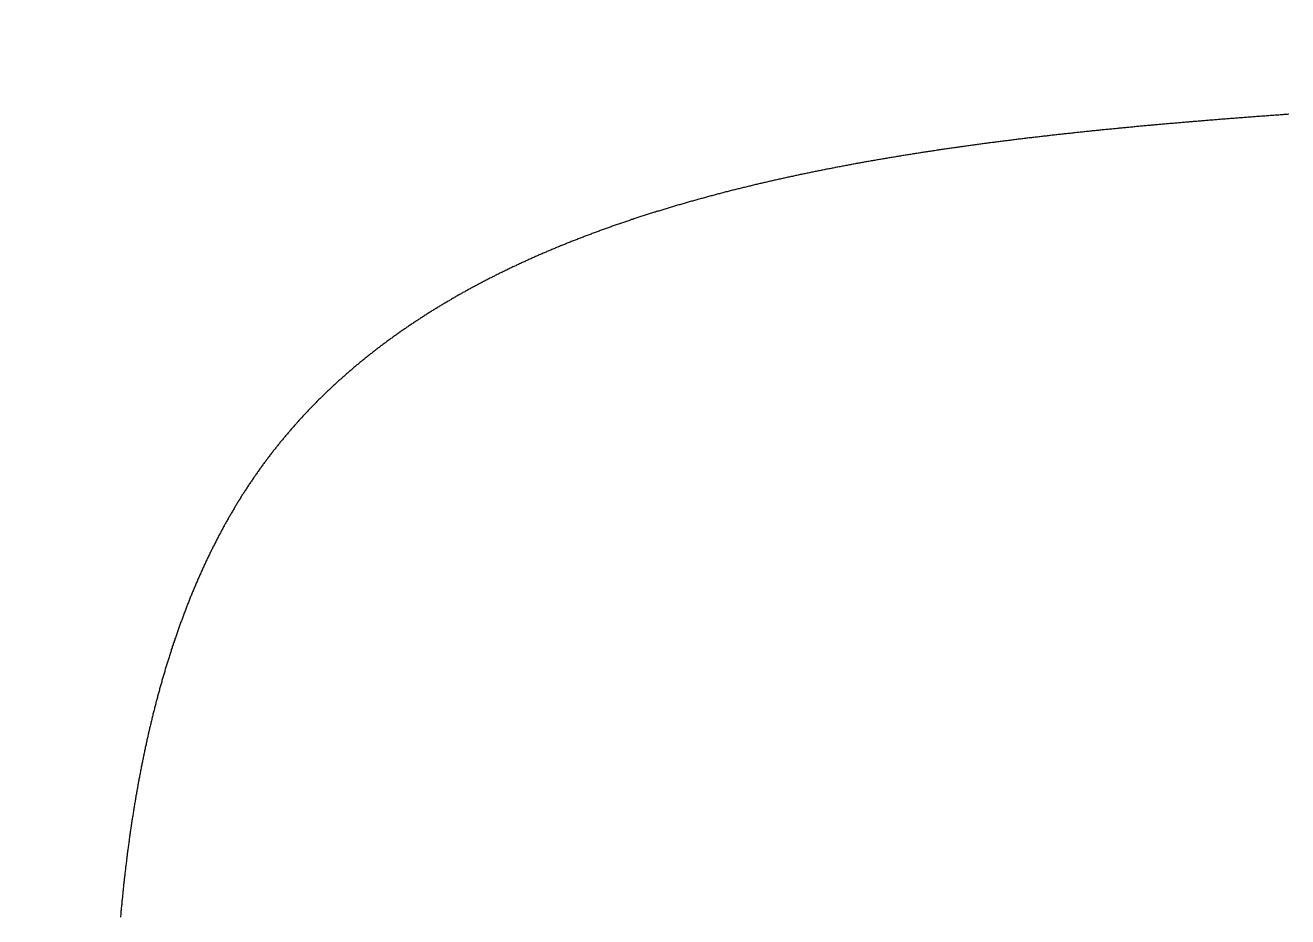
# Model space of a CAD drawing. Header units: millimetres. Extents: x 88 to 97873, y 32 to 55088.
# Drawn here: x 48494.076 to 48496.486, y 5022.508 to 5024.21 of the extents above; entities that cross this region are included whole.
import ezdxf

# ---------------------------------------------------------------- set-up
doc = ezdxf.new("R2010")
doc.units = ezdxf.units.MM
doc.header["$LTSCALE"] = 0.3

msp = doc.modelspace()

# ---------------------------------------------------------------- linework, layer by layer
msp.add_lwpolyline([(48496.4884, 5024.0399), (48496.486, 5024.0398), (48496.4837, 5024.0396), (48496.4813, 5024.0394), (48496.4789, 5024.0393), (48496.4765, 5024.0391), (48496.4742, 5024.0389), (48496.4718, 5024.0388), (48496.4694, 5024.0386), (48496.467, 5024.0384), (48496.4647, 5024.0382), (48496.4623, 5024.0381), (48496.4599, 5024.0379), (48496.4575, 5024.0377), (48496.4552, 5024.0376), (48496.4528, 5024.0374), (48496.4504, 5024.0372), (48496.448, 5024.037), (48496.4457, 5024.0369), (48496.4433, 5024.0367), (48496.4409, 5024.0365), (48496.4385, 5024.0363), (48496.4362, 5024.0362), (48496.4338, 5024.036), (48496.4314, 5024.0358), (48496.429, 5024.0356), (48496.4267, 5024.0355), (48496.4243, 5024.0353), (48496.4219, 5024.0351), (48496.4196, 5024.0349), (48496.4172, 5024.0347), (48496.4148, 5024.0346), (48496.4124, 5024.0344), (48496.4101, 5024.0342), (48496.4077, 5024.034), (48496.4053, 5024.0338), (48496.4029, 5024.0337), (48496.4006, 5024.0335), (48496.3982, 5024.0333), (48496.3958, 5024.0331), (48496.3935, 5024.0329), (48496.3911, 5024.0328), (48496.3887, 5024.0326), (48496.3863, 5024.0324), (48496.384, 5024.0322), (48496.3816, 5024.032), (48496.3792, 5024.0318), (48496.3769, 5024.0317), (48496.3745, 5024.0315), (48496.3721, 5024.0313), (48496.3698, 5024.0311), (48496.3674, 5024.0309), (48496.365, 5024.0307), (48496.3626, 5024.0305), (48496.3603, 5024.0304), (48496.3579, 5024.0302), (48496.3555, 5024.03), (48496.3532, 5024.0298), (48496.3508, 5024.0296), (48496.3484, 5024.0294), (48496.3461, 5024.0292), (48496.3437, 5024.029), (48496.3413, 5024.0288), (48496.339, 5024.0287), (48496.3366, 5024.0285), (48496.3342, 5024.0283), (48496.3319, 5024.0281), (48496.3295, 5024.0279), (48496.3271, 5024.0277), (48496.3248, 5024.0275), (48496.3224, 5024.0273), (48496.32, 5024.0271), (48496.3177, 5024.0269), (48496.3153, 5024.0267), (48496.3129, 5024.0265), (48496.3106, 5024.0263), (48496.3082, 5024.0261), (48496.3059, 5024.0259), (48496.3035, 5024.0257), (48496.3011, 5024.0255), (48496.2988, 5024.0253), (48496.2964, 5024.0251), (48496.294, 5024.0249), (48496.2917, 5024.0247), (48496.2893, 5024.0245), (48496.287, 5024.0243), (48496.2846, 5024.0241), (48496.2822, 5024.0239), (48496.2799, 5024.0237), (48496.2775, 5024.0235), (48496.2751, 5024.0233), (48496.2728, 5024.0231), (48496.2704, 5024.0229), (48496.2681, 5024.0227), (48496.2657, 5024.0225), (48496.2633, 5024.0223), (48496.261, 5024.0221), (48496.2586, 5024.0219), (48496.2563, 5024.0217), (48496.2539, 5024.0215), (48496.2516, 5024.0213), (48496.2492, 5024.0211), (48496.2468, 5024.0209), (48496.2445, 5024.0206), (48496.2421, 5024.0204), (48496.2398, 5024.0202), (48496.2374, 5024.02), (48496.2351, 5024.0198), (48496.2327, 5024.0196), (48496.2304, 5024.0194), (48496.228, 5024.0192), (48496.2256, 5024.019), (48496.2233, 5024.0187), (48496.2209, 5024.0185), (48496.2186, 5024.0183), (48496.2162, 5024.0181), (48496.2139, 5024.0179), (48496.2115, 5024.0177), (48496.2092, 5024.0174), (48496.2068, 5024.0172), (48496.2045, 5024.017), (48496.2021, 5024.0168), (48496.1998, 5024.0166), (48496.1974, 5024.0164), (48496.1951, 5024.0161), (48496.1927, 5024.0159), (48496.1904, 5024.0157), (48496.188, 5024.0155), (48496.1857, 5024.0152), (48496.1833, 5024.015), (48496.181, 5024.0148), (48496.1786, 5024.0146), (48496.1763, 5024.0144), (48496.1739, 5024.0141), (48496.1716, 5024.0139), (48496.1692, 5024.0137), (48496.1669, 5024.0134), (48496.1646, 5024.0132), (48496.1622, 5024.013), (48496.1599, 5024.0128), (48496.1575, 5024.0125), (48496.1552, 5024.0123), (48496.1528, 5024.0121), (48496.1505, 5024.0118), (48496.1482, 5024.0116), (48496.1458, 5024.0114), (48496.1435, 5024.0111), (48496.1411, 5024.0109), (48496.1388, 5024.0107), (48496.1365, 5024.0104), (48496.1341, 5024.0102), (48496.1318, 5024.01), (48496.1294, 5024.0097), (48496.1271, 5024.0095), (48496.1248, 5024.0093), (48496.1224, 5024.009), (48496.1201, 5024.0088), (48496.1177, 5024.0085), (48496.1154, 5024.0083), (48496.1131, 5024.0081), (48496.1107, 5024.0078), (48496.1084, 5024.0076), (48496.1061, 5024.0073), (48496.1037, 5024.0071), (48496.1014, 5024.0069), (48496.0991, 5024.0066), (48496.0967, 5024.0064), (48496.0944, 5024.0061), (48496.0921, 5024.0059), (48496.0897, 5024.0056), (48496.0874, 5024.0054), (48496.0851, 5024.0051), (48496.0828, 5024.0049), (48496.0804, 5024.0046), (48496.0781, 5024.0044), (48496.0758, 5024.0041), (48496.0734, 5024.0039), (48496.0711, 5024.0036), (48496.0688, 5024.0034), (48496.0665, 5024.0031), (48496.0641, 5024.0029), (48496.0618, 5024.0026), (48496.0595, 5024.0024), (48496.0572, 5024.0021), (48496.0548, 5024.0019), (48496.0525, 5024.0016), (48496.0502, 5024.0013), (48496.0479, 5024.0011), (48496.0455, 5024.0008), (48496.0432, 5024.0006), (48496.0409, 5024.0003), (48496.0386, 5024), (48496.0363, 5023.9998), (48496.0339, 5023.9995), (48496.0316, 5023.9992), (48496.0293, 5023.999), (48496.027, 5023.9987), (48496.0247, 5023.9985), (48496.0223, 5023.9982), (48496.02, 5023.9979), (48496.0177, 5023.9977), (48496.0154, 5023.9974), (48496.0131, 5023.9971), (48496.0108, 5023.9968), (48496.0085, 5023.9966), (48496.0061, 5023.9963), (48496.0038, 5023.996), (48496.0015, 5023.9958), (48495.9992, 5023.9955), (48495.9969, 5023.9952), (48495.9946, 5023.9949), (48495.9923, 5023.9947), (48495.99, 5023.9944), (48495.9877, 5023.9941), (48495.9854, 5023.9938), (48495.983, 5023.9936), (48495.9807, 5023.9933), (48495.9784, 5023.993), (48495.9761, 5023.9927), (48495.9738, 5023.9924), (48495.9715, 5023.9922), (48495.9692, 5023.9919), (48495.9669, 5023.9916), (48495.9646, 5023.9913), (48495.9623, 5023.991), (48495.96, 5023.9907), (48495.9577, 5023.9905), (48495.9554, 5023.9902), (48495.9531, 5023.9899), (48495.9508, 5023.9896), (48495.9485, 5023.9893), (48495.9462, 5023.989), (48495.9439, 5023.9887), (48495.9416, 5023.9884), (48495.9393, 5023.9881), (48495.937, 5023.9878), (48495.9347, 5023.9875), (48495.9324, 5023.9873), (48495.9301, 5023.987), (48495.9279, 5023.9867), (48495.9256, 5023.9864), (48495.9233, 5023.9861), (48495.921, 5023.9858), (48495.9187, 5023.9855), (48495.9164, 5023.9852), (48495.9141, 5023.9849), (48495.9118, 5023.9846), (48495.9095, 5023.9843), (48495.9072, 5023.984), (48495.905, 5023.9837), (48495.9027, 5023.9834), (48495.9004, 5023.983), (48495.8981, 5023.9827), (48495.8958, 5023.9824), (48495.8935, 5023.9821), (48495.8913, 5023.9818), (48495.889, 5023.9815), (48495.8867, 5023.9812), (48495.8844, 5023.9809), (48495.8821, 5023.9806), (48495.8798, 5023.9803), (48495.8776, 5023.9799), (48495.8753, 5023.9796), (48495.873, 5023.9793), (48495.8707, 5023.979), (48495.8685, 5023.9787), (48495.8662, 5023.9784), (48495.8639, 5023.978), (48495.8616, 5023.9777), (48495.8594, 5023.9774), (48495.8571, 5023.9771), (48495.8548, 5023.9768), (48495.8526, 5023.9764), (48495.8503, 5023.9761), (48495.848, 5023.9758), (48495.8457, 5023.9755), (48495.8435, 5023.9751), (48495.8412, 5023.9748), (48495.8389, 5023.9745), (48495.8367, 5023.9742), (48495.8344, 5023.9738), (48495.8321, 5023.9735), (48495.8299, 5023.9732), (48495.8276, 5023.9728), (48495.8254, 5023.9725), (48495.8231, 5023.9722), (48495.8208, 5023.9718), (48495.8186, 5023.9715), (48495.8163, 5023.9712), (48495.8141, 5023.9708), (48495.8118, 5023.9705), (48495.8095, 5023.9701), (48495.8073, 5023.9698), (48495.805, 5023.9695), (48495.8028, 5023.9691), (48495.8005, 5023.9688), (48495.7983, 5023.9684), (48495.796, 5023.9681), (48495.7938, 5023.9677), (48495.7915, 5023.9674), (48495.7893, 5023.967), (48495.787, 5023.9667), (48495.7848, 5023.9663), (48495.7825, 5023.966), (48495.7803, 5023.9656), (48495.778, 5023.9653), (48495.7758, 5023.9649), (48495.7735, 5023.9646), (48495.7713, 5023.9642), (48495.7691, 5023.9639), (48495.7668, 5023.9635), (48495.7646, 5023.9632), (48495.7623, 5023.9628), (48495.7601, 5023.9624), (48495.7578, 5023.9621), (48495.7556, 5023.9617), (48495.7534, 5023.9614), (48495.7511, 5023.961), (48495.7489, 5023.9606), (48495.7467, 5023.9603), (48495.7444, 5023.9599), (48495.7422, 5023.9595), (48495.74, 5023.9592), (48495.7377, 5023.9588), (48495.7355, 5023.9584), (48495.7333, 5023.9581), (48495.731, 5023.9577), (48495.7288, 5023.9573), (48495.7266, 5023.9569), (48495.7244, 5023.9566), (48495.7221, 5023.9562), (48495.7199, 5023.9558), (48495.7177, 5023.9554), (48495.7155, 5023.9551), (48495.7132, 5023.9547), (48495.711, 5023.9543), (48495.7088, 5023.9539), (48495.7066, 5023.9535), (48495.7044, 5023.9532), (48495.7021, 5023.9528), (48495.6999, 5023.9524), (48495.6977, 5023.952), (48495.6955, 5023.9516), (48495.6933, 5023.9512), (48495.6911, 5023.9508), (48495.6889, 5023.9504), (48495.6866, 5023.9501), (48495.6844, 5023.9497), (48495.6822, 5023.9493), (48495.68, 5023.9489), (48495.6778, 5023.9485), (48495.6756, 5023.9481), (48495.6734, 5023.9477), (48495.6712, 5023.9473), (48495.669, 5023.9469), (48495.6668, 5023.9465), (48495.6646, 5023.9461), (48495.6624, 5023.9457), (48495.6602, 5023.9453), (48495.658, 5023.9449), (48495.6558, 5023.9445), (48495.6536, 5023.9441), (48495.6514, 5023.9437), (48495.6492, 5023.9432), (48495.647, 5023.9428), (48495.6448, 5023.9424), (48495.6426, 5023.942), (48495.6404, 5023.9416), (48495.6382, 5023.9412), (48495.636, 5023.9408), (48495.6338, 5023.9404), (48495.6316, 5023.9399), (48495.6295, 5023.9395), (48495.6273, 5023.9391), (48495.6251, 5023.9387), (48495.6229, 5023.9383), (48495.6207, 5023.9378), (48495.6185, 5023.9374), (48495.6163, 5023.937), (48495.6142, 5023.9366), (48495.612, 5023.9361), (48495.6098, 5023.9357), (48495.6076, 5023.9353), (48495.6054, 5023.9349), (48495.6033, 5023.9344), (48495.6011, 5023.934), (48495.5989, 5023.9336), (48495.5967, 5023.9331), (48495.5946, 5023.9327), (48495.5924, 5023.9323), (48495.5902, 5023.9318), (48495.5881, 5023.9314), (48495.5859, 5023.9309), (48495.5837, 5023.9305), (48495.5816, 5023.9301), (48495.5794, 5023.9296), (48495.5772, 5023.9292), (48495.5751, 5023.9287), (48495.5729, 5023.9283), (48495.5707, 5023.9278), (48495.5686, 5023.9274), (48495.5664, 5023.9269), (48495.5643, 5023.9265), (48495.5621, 5023.926), (48495.5599, 5023.9256), (48495.5578, 5023.9251), (48495.5556, 5023.9247), (48495.5535, 5023.9242), (48495.5513, 5023.9238), (48495.5492, 5023.9233), (48495.547, 5023.9229), (48495.5449, 5023.9224), (48495.5427, 5023.9219), (48495.5406, 5023.9215), (48495.5384, 5023.921), (48495.5363, 5023.9205), (48495.5341, 5023.9201), (48495.532, 5023.9196), (48495.5299, 5023.9191), (48495.5277, 5023.9187), (48495.5256, 5023.9182), (48495.5234, 5023.9177), (48495.5213, 5023.9173), (48495.5192, 5023.9168), (48495.517, 5023.9163), (48495.5149, 5023.9158), (48495.5128, 5023.9154), (48495.5106, 5023.9149), (48495.5085, 5023.9144), (48495.5064, 5023.9139), (48495.5042, 5023.9134), (48495.5021, 5023.913), (48495.5, 5023.9125), (48495.4979, 5023.912), (48495.4957, 5023.9115), (48495.4936, 5023.911), (48495.4915, 5023.9105), (48495.4894, 5023.91), (48495.4872, 5023.9095), (48495.4851, 5023.909), (48495.483, 5023.9086), (48495.4809, 5023.9081), (48495.4788, 5023.9076), (48495.4767, 5023.9071), (48495.4745, 5023.9066), (48495.4724, 5023.9061), (48495.4703, 5023.9056), (48495.4682, 5023.9051), (48495.4661, 5023.9046), (48495.464, 5023.9041), (48495.4619, 5023.9035), (48495.4598, 5023.903), (48495.4577, 5023.9025), (48495.4556, 5023.902), (48495.4535, 5023.9015), (48495.4514, 5023.901), (48495.4493, 5023.9005), (48495.4472, 5023.9), (48495.4451, 5023.8995), (48495.443, 5023.8989), (48495.4409, 5023.8984), (48495.4388, 5023.8979), (48495.4367, 5023.8974), (48495.4346, 5023.8969), (48495.4325, 5023.8963), (48495.4304, 5023.8958), (48495.4283, 5023.8953), (48495.4262, 5023.8948), (48495.4242, 5023.8942), (48495.4221, 5023.8937), (48495.42, 5023.8932), (48495.4179, 5023.8926), (48495.4158, 5023.8921), (48495.4137, 5023.8916), (48495.4117, 5023.891), (48495.4096, 5023.8905), (48495.4075, 5023.89), (48495.4054, 5023.8894), (48495.4034, 5023.8889), (48495.4013, 5023.8883), (48495.3992, 5023.8878), (48495.3971, 5023.8873), (48495.3951, 5023.8867), (48495.393, 5023.8862), (48495.3909, 5023.8856), (48495.3889, 5023.8851), (48495.3868, 5023.8845), (48495.3847, 5023.884), (48495.3827, 5023.8834), (48495.3806, 5023.8829), (48495.3786, 5023.8823), (48495.3765, 5023.8817), (48495.3744, 5023.8812), (48495.3724, 5023.8806), (48495.3703, 5023.8801), (48495.3683, 5023.8795), (48495.3662, 5023.8789), (48495.3642, 5023.8784), (48495.3621, 5023.8778), (48495.3601, 5023.8772), (48495.358, 5023.8767), (48495.356, 5023.8761), (48495.3539, 5023.8755), (48495.3519, 5023.875), (48495.3498, 5023.8744), (48495.3478, 5023.8738), (48495.3458, 5023.8732), (48495.3437, 5023.8727), (48495.3417, 5023.8721), (48495.3397, 5023.8715), (48495.3376, 5023.8709), (48495.3356, 5023.8703), (48495.3336, 5023.8697), (48495.3315, 5023.8692), (48495.3295, 5023.8686), (48495.3275, 5023.868), (48495.3254, 5023.8674), (48495.3234, 5023.8668), (48495.3214, 5023.8662), (48495.3194, 5023.8656), (48495.3173, 5023.865), (48495.3153, 5023.8644), (48495.3133, 5023.8638), (48495.3113, 5023.8632), (48495.3093, 5023.8626), (48495.3073, 5023.862), (48495.3052, 5023.8614), (48495.3032, 5023.8608), (48495.3012, 5023.8602), (48495.2992, 5023.8596), (48495.2972, 5023.859), (48495.2952, 5023.8584), (48495.2932, 5023.8578), (48495.2912, 5023.8572), (48495.2892, 5023.8565), (48495.2872, 5023.8559), (48495.2852, 5023.8553), (48495.2832, 5023.8547), (48495.2812, 5023.8541), (48495.2792, 5023.8534), (48495.2772, 5023.8528), (48495.2752, 5023.8522), (48495.2732, 5023.8516), (48495.2712, 5023.8509), (48495.2692, 5023.8503), (48495.2672, 5023.8497), (48495.2652, 5023.8491), (48495.2632, 5023.8484), (48495.2613, 5023.8478), (48495.2593, 5023.8471), (48495.2573, 5023.8465), (48495.2553, 5023.8459), (48495.2533, 5023.8452), (48495.2514, 5023.8446), (48495.2494, 5023.844), (48495.2474, 5023.8433), (48495.2454, 5023.8427), (48495.2435, 5023.842), (48495.2415, 5023.8414), (48495.2395, 5023.8407), (48495.2376, 5023.8401), (48495.2356, 5023.8394), (48495.2336, 5023.8388), (48495.2317, 5023.8381), (48495.2297, 5023.8374), (48495.2277, 5023.8368), (48495.2258, 5023.8361), (48495.2238, 5023.8355), (48495.2219, 5023.8348), (48495.2199, 5023.8341), (48495.2179, 5023.8335), (48495.216, 5023.8328), (48495.214, 5023.8321), (48495.2121, 5023.8315), (48495.2101, 5023.8308), (48495.2082, 5023.8301), (48495.2062, 5023.8294), (48495.2043, 5023.8288), (48495.2024, 5023.8281), (48495.2004, 5023.8274), (48495.1985, 5023.8267), (48495.1965, 5023.8261), (48495.1946, 5023.8254), (48495.1927, 5023.8247), (48495.1907, 5023.824), (48495.1888, 5023.8233), (48495.1869, 5023.8226), (48495.1849, 5023.8219), (48495.183, 5023.8212), (48495.1811, 5023.8205), (48495.1792, 5023.8199), (48495.1772, 5023.8192), (48495.1753, 5023.8185), (48495.1734, 5023.8178), (48495.1715, 5023.8171), (48495.1696, 5023.8164), (48495.1676, 5023.8157), (48495.1657, 5023.8149), (48495.1638, 5023.8142), (48495.1619, 5023.8135), (48495.16, 5023.8128), (48495.1581, 5023.8121), (48495.1562, 5023.8114), (48495.1543, 5023.8107), (48495.1524, 5023.81), (48495.1505, 5023.8092), (48495.1486, 5023.8085), (48495.1467, 5023.8078), (48495.1448, 5023.8071), (48495.1429, 5023.8064), (48495.141, 5023.8056), (48495.1391, 5023.8049), (48495.1372, 5023.8042), (48495.1353, 5023.8034), (48495.1334, 5023.8027), (48495.1315, 5023.802), (48495.1296, 5023.8012), (48495.1277, 5023.8005), (48495.1259, 5023.7998), (48495.124, 5023.799), (48495.1221, 5023.7983), (48495.1202, 5023.7976), (48495.1183, 5023.7968), (48495.1165, 5023.7961), (48495.1146, 5023.7953), (48495.1127, 5023.7946), (48495.1108, 5023.7938), (48495.109, 5023.7931), (48495.1071, 5023.7923), (48495.1052, 5023.7916), (48495.1034, 5023.7908), (48495.1015, 5023.79), (48495.0996, 5023.7893), (48495.0978, 5023.7885), (48495.0959, 5023.7878), (48495.0941, 5023.787), (48495.0922, 5023.7862), (48495.0904, 5023.7855), (48495.0885, 5023.7847), (48495.0867, 5023.7839), (48495.0848, 5023.7831), (48495.083, 5023.7824), (48495.0811, 5023.7816), (48495.0793, 5023.7808), (48495.0774, 5023.78), (48495.0756, 5023.7793), (48495.0737, 5023.7785), (48495.0719, 5023.7777), (48495.0701, 5023.7769), (48495.0682, 5023.7761), (48495.0664, 5023.7753), (48495.0646, 5023.7745), (48495.0627, 5023.7738), (48495.0609, 5023.773), (48495.0591, 5023.7722), (48495.0573, 5023.7714), (48495.0554, 5023.7706), (48495.0536, 5023.7698), (48495.0518, 5023.769), (48495.05, 5023.7682), (48495.0482, 5023.7674), (48495.0463, 5023.7666), (48495.0445, 5023.7657), (48495.0427, 5023.7649), (48495.0409, 5023.7641), (48495.0391, 5023.7633), (48495.0373, 5023.7625), (48495.0355, 5023.7617), (48495.0337, 5023.7609), (48495.0319, 5023.76), (48495.0301, 5023.7592), (48495.0283, 5023.7584), (48495.0265, 5023.7576), (48495.0247, 5023.7567), (48495.0229, 5023.7559), (48495.0211, 5023.7551), (48495.0193, 5023.7543), (48495.0175, 5023.7534), (48495.0157, 5023.7526), (48495.0139, 5023.7518), (48495.0122, 5023.7509), (48495.0104, 5023.7501), (48495.0086, 5023.7492), (48495.0068, 5023.7484), (48495.005, 5023.7475), (48495.0033, 5023.7467), (48495.0015, 5023.7459), (48494.9997, 5023.745), (48494.9979, 5023.7441), (48494.9962, 5023.7433), (48494.9944, 5023.7424), (48494.9926, 5023.7416), (48494.9909, 5023.7407), (48494.9891, 5023.7399), (48494.9874, 5023.739), (48494.9856, 5023.7381), (48494.9838, 5023.7373), (48494.9821, 5023.7364), (48494.9803, 5023.7355), (48494.9786, 5023.7347), (48494.9768, 5023.7338), (48494.9751, 5023.7329), (48494.9733, 5023.732), (48494.9716, 5023.7312), (48494.9699, 5023.7303), (48494.9681, 5023.7294), (48494.9664, 5023.7285), (48494.9646, 5023.7276), (48494.9629, 5023.7268), (48494.9612, 5023.7259), (48494.9594, 5023.725), (48494.9577, 5023.7241), (48494.956, 5023.7232), (48494.9542, 5023.7223), (48494.9525, 5023.7214), (48494.9508, 5023.7205), (48494.9491, 5023.7196), (48494.9474, 5023.7187), (48494.9456, 5023.7178), (48494.9439, 5023.7169), (48494.9422, 5023.716), (48494.9405, 5023.7151), (48494.9388, 5023.7142), (48494.9371, 5023.7133), (48494.9354, 5023.7123), (48494.9337, 5023.7114), (48494.9319, 5023.7105), (48494.9302, 5023.7096), (48494.9285, 5023.7087), (48494.9268, 5023.7078), (48494.9251, 5023.7068), (48494.9235, 5023.7059), (48494.9218, 5023.705), (48494.9201, 5023.704), (48494.9184, 5023.7031), (48494.9167, 5023.7022), (48494.915, 5023.7012), (48494.9133, 5023.7003), (48494.9116, 5023.6994), (48494.91, 5023.6984), (48494.9083, 5023.6975), (48494.9066, 5023.6965), (48494.9049, 5023.6956), (48494.9032, 5023.6946), (48494.9016, 5023.6937), (48494.8999, 5023.6927), (48494.8982, 5023.6918), (48494.8966, 5023.6908), (48494.8949, 5023.6899), (48494.8932, 5023.6889), (48494.8916, 5023.688), (48494.8899, 5023.687), (48494.8883, 5023.686), (48494.8866, 5023.6851), (48494.885, 5023.6841), (48494.8833, 5023.6831), (48494.8817, 5023.6822), (48494.88, 5023.6812), (48494.8784, 5023.6802), (48494.8767, 5023.6792), (48494.8751, 5023.6783), (48494.8734, 5023.6773), (48494.8718, 5023.6763), (48494.8702, 5023.6753), (48494.8685, 5023.6743), (48494.8669, 5023.6733), (48494.8653, 5023.6723), (48494.8636, 5023.6714), (48494.862, 5023.6704), (48494.8604, 5023.6694), (48494.8588, 5023.6684), (48494.8571, 5023.6674), (48494.8555, 5023.6664), (48494.8539, 5023.6654), (48494.8523, 5023.6644), (48494.8507, 5023.6633), (48494.8491, 5023.6623), (48494.8474, 5023.6613), (48494.8458, 5023.6603), (48494.8442, 5023.6593), (48494.8426, 5023.6583), (48494.841, 5023.6573), (48494.8394, 5023.6562), (48494.8378, 5023.6552), (48494.8362, 5023.6542), (48494.8346, 5023.6532), (48494.833, 5023.6522), (48494.8315, 5023.6511), (48494.8299, 5023.6501), (48494.8283, 5023.6491), (48494.8267, 5023.648), (48494.8251, 5023.647), (48494.8235, 5023.6459), (48494.8219, 5023.6449), (48494.8204, 5023.6439), (48494.8188, 5023.6428), (48494.8172, 5023.6418), (48494.8156, 5023.6407), (48494.8141, 5023.6397), (48494.8125, 5023.6386), (48494.8109, 5023.6376), (48494.8094, 5023.6365), (48494.8078, 5023.6355), (48494.8063, 5023.6344), (48494.8047, 5023.6333), (48494.8031, 5023.6323), (48494.8016, 5023.6312), (48494.8, 5023.6301), (48494.7985, 5023.6291), (48494.7969, 5023.628), (48494.7954, 5023.6269), (48494.7939, 5023.6258), (48494.7923, 5023.6248), (48494.7908, 5023.6237), (48494.7892, 5023.6226), (48494.7877, 5023.6215), (48494.7862, 5023.6204), (48494.7846, 5023.6193), (48494.7831, 5023.6183), (48494.7816, 5023.6172), (48494.78, 5023.6161), (48494.7785, 5023.615), (48494.777, 5023.6139), (48494.7755, 5023.6128), (48494.774, 5023.6117), (48494.7724, 5023.6106), (48494.7709, 5023.6095), (48494.7694, 5023.6084), (48494.7679, 5023.6073), (48494.7664, 5023.6061), (48494.7649, 5023.605), (48494.7634, 5023.6039), (48494.7619, 5023.6028), (48494.7604, 5023.6017), (48494.7589, 5023.6006), (48494.7574, 5023.5994), (48494.7559, 5023.5983), (48494.7544, 5023.5972), (48494.7529, 5023.5961), (48494.7514, 5023.5949), (48494.75, 5023.5938), (48494.7485, 5023.5927), (48494.747, 5023.5915), (48494.7455, 5023.5904), (48494.744, 5023.5892), (48494.7426, 5023.5881), (48494.7411, 5023.587), (48494.7396, 5023.5858), (48494.7381, 5023.5847), (48494.7367, 5023.5835), (48494.7352, 5023.5824), (48494.7338, 5023.5812), (48494.7323, 5023.58), (48494.7308, 5023.5789), (48494.7294, 5023.5777), (48494.7279, 5023.5766), (48494.7265, 5023.5754), (48494.725, 5023.5742), (48494.7236, 5023.5731), (48494.7221, 5023.5719), (48494.7207, 5023.5707), (48494.7192, 5023.5695), (48494.7178, 5023.5684), (48494.7164, 5023.5672), (48494.7149, 5023.566), (48494.7135, 5023.5648), (48494.7121, 5023.5636), (48494.7106, 5023.5624), (48494.7092, 5023.5613), (48494.7078, 5023.5601), (48494.7064, 5023.5589), (48494.7049, 5023.5577), (48494.7035, 5023.5565), (48494.7021, 5023.5553), (48494.7007, 5023.5541), (48494.6993, 5023.5529), (48494.6979, 5023.5517), (48494.6965, 5023.5504), (48494.6951, 5023.5492), (48494.6937, 5023.548), (48494.6923, 5023.5468), (48494.6909, 5023.5456), (48494.6895, 5023.5444), (48494.6881, 5023.5432), (48494.6867, 5023.5419), (48494.6853, 5023.5407), (48494.6839, 5023.5395), (48494.6825, 5023.5382), (48494.6811, 5023.537), (48494.6797, 5023.5358), (48494.6784, 5023.5345), (48494.677, 5023.5333), (48494.6756, 5023.5321), (48494.6742, 5023.5308), (48494.6729, 5023.5296), (48494.6715, 5023.5283), (48494.6701, 5023.5271), (48494.6688, 5023.5258), (48494.6674, 5023.5246), (48494.666, 5023.5233), (48494.6647, 5023.5221), (48494.6633, 5023.5208), (48494.662, 5023.5196), (48494.6606, 5023.5183), (48494.6593, 5023.517), (48494.6579, 5023.5158), (48494.6566, 5023.5145), (48494.6552, 5023.5132), (48494.6539, 5023.5119), (48494.6526, 5023.5107), (48494.6512, 5023.5094), (48494.6499, 5023.5081), (48494.6486, 5023.5068), (48494.6472, 5023.5055), (48494.6459, 5023.5043), (48494.6446, 5023.503), (48494.6433, 5023.5017), (48494.642, 5023.5004), (48494.6406, 5023.4991), (48494.6393, 5023.4978), (48494.638, 5023.4965), (48494.6367, 5023.4952), (48494.6354, 5023.4939), (48494.6341, 5023.4926), (48494.6328, 5023.4913), (48494.6315, 5023.49), (48494.6302, 5023.4886), (48494.6289, 5023.4873), (48494.6276, 5023.486), (48494.6263, 5023.4847), (48494.625, 5023.4834), (48494.6237, 5023.482), (48494.6224, 5023.4807), (48494.6211, 5023.4794), (48494.6199, 5023.4781), (48494.6186, 5023.4767), (48494.6173, 5023.4754), (48494.616, 5023.4741), (48494.6148, 5023.4727), (48494.6135, 5023.4714), (48494.6122, 5023.47), (48494.611, 5023.4687), (48494.6097, 5023.4673), (48494.6084, 5023.466), (48494.6072, 5023.4646), (48494.6059, 5023.4633), (48494.6047, 5023.4619), (48494.6034, 5023.4606), (48494.6022, 5023.4592), (48494.6009, 5023.4578), (48494.5997, 5023.4565), (48494.5984, 5023.4551), (48494.5972, 5023.4537), (48494.5959, 5023.4524), (48494.5947, 5023.451), (48494.5935, 5023.4496), (48494.5922, 5023.4482), (48494.591, 5023.4468), (48494.5898, 5023.4455), (48494.5886, 5023.4441), (48494.5874, 5023.4427), (48494.5861, 5023.4413), (48494.5849, 5023.4399), (48494.5837, 5023.4385), (48494.5825, 5023.4371), (48494.5813, 5023.4357), (48494.5801, 5023.4343), (48494.5789, 5023.4329), (48494.5777, 5023.4315), (48494.5765, 5023.4301), (48494.5753, 5023.4287), (48494.5741, 5023.4273), (48494.5729, 5023.4258), (48494.5717, 5023.4244), (48494.5705, 5023.423), (48494.5693, 5023.4216), (48494.5681, 5023.4202), (48494.5669, 5023.4187), (48494.5658, 5023.4173), (48494.5646, 5023.4159), (48494.5634, 5023.4144), (48494.5622, 5023.413), (48494.5611, 5023.4116), (48494.5599, 5023.4101), (48494.5587, 5023.4087), (48494.5576, 5023.4072), (48494.5564, 5023.4058), (48494.5553, 5023.4043), (48494.5541, 5023.4029), (48494.553, 5023.4014), (48494.5518, 5023.4), (48494.5507, 5023.3985), (48494.5495, 5023.3971), (48494.5484, 5023.3956), (48494.5472, 5023.3941), (48494.5461, 5023.3927), (48494.545, 5023.3912), (48494.5438, 5023.3897), (48494.5427, 5023.3882), (48494.5416, 5023.3868), (48494.5404, 5023.3853), (48494.5393, 5023.3838), (48494.5382, 5023.3823), (48494.5371, 5023.3808), (48494.536, 5023.3793), (48494.5349, 5023.3778), (48494.5337, 5023.3764), (48494.5326, 5023.3749), (48494.5315, 5023.3734), (48494.5304, 5023.3719), (48494.5293, 5023.3704), (48494.5282, 5023.3688), (48494.5271, 5023.3673), (48494.526, 5023.3658), (48494.5249, 5023.3643), (48494.5239, 5023.3628), (48494.5228, 5023.3613), (48494.5217, 5023.3598), (48494.5206, 5023.3582), (48494.5195, 5023.3567), (48494.5184, 5023.3552), (48494.5174, 5023.3537), (48494.5163, 5023.3521), (48494.5152, 5023.3506), (48494.5142, 5023.3491), (48494.5131, 5023.3475), (48494.512, 5023.346), (48494.511, 5023.3444), (48494.5099, 5023.3429), (48494.5089, 5023.3413), (48494.5078, 5023.3398), (48494.5068, 5023.3382), (48494.5057, 5023.3367), (48494.5047, 5023.3351), (48494.5036, 5023.3336), (48494.5026, 5023.332), (48494.5016, 5023.3304), (48494.5005, 5023.3289), (48494.4995, 5023.3273), (48494.4985, 5023.3257), (48494.4974, 5023.3241), (48494.4964, 5023.3226), (48494.4954, 5023.321), (48494.4944, 5023.3194), (48494.4934, 5023.3178), (48494.4923, 5023.3162), (48494.4913, 5023.3146), (48494.4903, 5023.3131), (48494.4893, 5023.3115), (48494.4883, 5023.3099), (48494.4873, 5023.3083), (48494.4863, 5023.3067), (48494.4853, 5023.3051), (48494.4843, 5023.3035), (48494.4833, 5023.3018), (48494.4823, 5023.3002), (48494.4814, 5023.2986), (48494.4804, 5023.297), (48494.4794, 5023.2954), (48494.4784, 5023.2938), (48494.4774, 5023.2921), (48494.4765, 5023.2905), (48494.4755, 5023.2889), (48494.4745, 5023.2873), (48494.4736, 5023.2856), (48494.4726, 5023.284), (48494.4716, 5023.2824), (48494.4707, 5023.2807), (48494.4697, 5023.2791), (48494.4688, 5023.2774), (48494.4678, 5023.2758), (48494.4669, 5023.2742), (48494.4659, 5023.2725), (48494.465, 5023.2709), (48494.464, 5023.2692), (48494.4631, 5023.2675), (48494.4621, 5023.2659), (48494.4612, 5023.2642), (48494.4603, 5023.2626), (48494.4593, 5023.2609), (48494.4584, 5023.2592), (48494.4575, 5023.2576), (48494.4566, 5023.2559), (48494.4556, 5023.2542), (48494.4547, 5023.2525), (48494.4538, 5023.2509), (48494.4529, 5023.2492), (48494.452, 5023.2475), (48494.4511, 5023.2458), (48494.4502, 5023.2441), (48494.4493, 5023.2424), (48494.4484, 5023.2407), (48494.4475, 5023.2391), (48494.4466, 5023.2374), (48494.4457, 5023.2357), (48494.4448, 5023.234), (48494.4439, 5023.2323), (48494.443, 5023.2306), (48494.4421, 5023.2288), (48494.4412, 5023.2271), (48494.4404, 5023.2254), (48494.4395, 5023.2237), (48494.4386, 5023.222), (48494.4377, 5023.2203), (48494.4369, 5023.2186), (48494.436, 5023.2168), (48494.4351, 5023.2151), (48494.4343, 5023.2134), (48494.4334, 5023.2117), (48494.4325, 5023.2099), (48494.4317, 5023.2082), (48494.4308, 5023.2065), (48494.43, 5023.2047), (48494.4291, 5023.203), (48494.4283, 5023.2013), (48494.4274, 5023.1995), (48494.4266, 5023.1978), (48494.4257, 5023.196), (48494.4249, 5023.1943), (48494.4241, 5023.1925), (48494.4232, 5023.1908), (48494.4224, 5023.189), (48494.4216, 5023.1873), (48494.4207, 5023.1855), (48494.4199, 5023.1837), (48494.4191, 5023.182), (48494.4183, 5023.1802), (48494.4175, 5023.1784), (48494.4166, 5023.1767), (48494.4158, 5023.1749), (48494.415, 5023.1731), (48494.4142, 5023.1713), (48494.4134, 5023.1696), (48494.4126, 5023.1678), (48494.4118, 5023.166), (48494.411, 5023.1642), (48494.4102, 5023.1624), (48494.4094, 5023.1606), (48494.4086, 5023.1589), (48494.4078, 5023.1571), (48494.407, 5023.1553), (48494.4063, 5023.1535), (48494.4055, 5023.1517), (48494.4047, 5023.1499), (48494.4039, 5023.1481), (48494.4031, 5023.1463), (48494.4024, 5023.1445), (48494.4016, 5023.1427), (48494.4008, 5023.1409), (48494.4, 5023.139), (48494.3993, 5023.1372), (48494.3985, 5023.1354), (48494.3978, 5023.1336), (48494.397, 5023.1318), (48494.3962, 5023.13), (48494.3955, 5023.1281), (48494.3947, 5023.1263), (48494.394, 5023.1245), (48494.3932, 5023.1226), (48494.3925, 5023.1208), (48494.3917, 5023.119), (48494.391, 5023.1171), (48494.3903, 5023.1153), (48494.3895, 5023.1135), (48494.3888, 5023.1116), (48494.3881, 5023.1098), (48494.3873, 5023.1079), (48494.3866, 5023.1061), (48494.3859, 5023.1043), (48494.3852, 5023.1024), (48494.3844, 5023.1006), (48494.3837, 5023.0987), (48494.383, 5023.0968), (48494.3823, 5023.095), (48494.3816, 5023.0931), (48494.3809, 5023.0913), (48494.3801, 5023.0894), (48494.3794, 5023.0875), (48494.3787, 5023.0857), (48494.378, 5023.0838), (48494.3773, 5023.0819), (48494.3766, 5023.0801), (48494.3759, 5023.0782), (48494.3752, 5023.0763), (48494.3746, 5023.0744), (48494.3739, 5023.0726), (48494.3732, 5023.0707), (48494.3725, 5023.0688), (48494.3718, 5023.0669), (48494.3711, 5023.065), (48494.3705, 5023.0631), (48494.3698, 5023.0612), (48494.3691, 5023.0593), (48494.3684, 5023.0575), (48494.3678, 5023.0556), (48494.3671, 5023.0537), (48494.3664, 5023.0518), (48494.3658, 5023.0499), (48494.3651, 5023.048), (48494.3644, 5023.0461), (48494.3638, 5023.0441), (48494.3631, 5023.0422), (48494.3625, 5023.0403), (48494.3618, 5023.0384), (48494.3612, 5023.0365), (48494.3605, 5023.0346), (48494.3599, 5023.0327), (48494.3592, 5023.0308), (48494.3586, 5023.0288), (48494.358, 5023.0269), (48494.3573, 5023.025), (48494.3567, 5023.0231), (48494.3561, 5023.0211), (48494.3554, 5023.0192), (48494.3548, 5023.0173), (48494.3542, 5023.0153), (48494.3536, 5023.0134), (48494.3529, 5023.0115), (48494.3523, 5023.0095), (48494.3517, 5023.0076), (48494.3511, 5023.0057), (48494.3505, 5023.0037), (48494.3499, 5023.0018), (48494.3492, 5022.9998), (48494.3486, 5022.9979), (48494.348, 5022.9959), (48494.3474, 5022.994), (48494.3468, 5022.992), (48494.3462, 5022.9901), (48494.3456, 5022.9881), (48494.345, 5022.9862), (48494.3444, 5022.9842), (48494.3439, 5022.9822), (48494.3433, 5022.9803), (48494.3427, 5022.9783), (48494.3421, 5022.9763), (48494.3415, 5022.9744), (48494.3409, 5022.9724), (48494.3404, 5022.9704), (48494.3398, 5022.9685), (48494.3392, 5022.9665), (48494.3386, 5022.9645), (48494.3381, 5022.9625), (48494.3375, 5022.9606), (48494.3369, 5022.9586), (48494.3364, 5022.9566), (48494.3358, 5022.9546), (48494.3352, 5022.9526), (48494.3347, 5022.9506), (48494.3341, 5022.9487), (48494.3336, 5022.9467), (48494.333, 5022.9447), (48494.3325, 5022.9427), (48494.3319, 5022.9407), (48494.3314, 5022.9387), (48494.3308, 5022.9367), (48494.3303, 5022.9347), (48494.3297, 5022.9327), (48494.3292, 5022.9307), (48494.3287, 5022.9287), (48494.3281, 5022.9267), (48494.3276, 5022.9247), (48494.3271, 5022.9227), (48494.3265, 5022.9207), (48494.326, 5022.9187), (48494.3255, 5022.9166), (48494.325, 5022.9146), (48494.3244, 5022.9126), (48494.3239, 5022.9106), (48494.3234, 5022.9086), (48494.3229, 5022.9066), (48494.3224, 5022.9045), (48494.3219, 5022.9025), (48494.3213, 5022.9005), (48494.3208, 5022.8985), (48494.3203, 5022.8964), (48494.3198, 5022.8944), (48494.3193, 5022.8924), (48494.3188, 5022.8904), (48494.3183, 5022.8883), (48494.3178, 5022.8863), (48494.3173, 5022.8842), (48494.3168, 5022.8822), (48494.3163, 5022.8802), (48494.3159, 5022.8781), (48494.3154, 5022.8761), (48494.3149, 5022.874), (48494.3144, 5022.872), (48494.3139, 5022.87), (48494.3134, 5022.8679), (48494.313, 5022.8659), (48494.3125, 5022.8638), (48494.312, 5022.8618), (48494.3115, 5022.8597), (48494.3111, 5022.8576), (48494.3106, 5022.8556), (48494.3101, 5022.8535), (48494.3097, 5022.8515), (48494.3092, 5022.8494), (48494.3088, 5022.8474), (48494.3083, 5022.8453), (48494.3078, 5022.8432), (48494.3074, 5022.8412), (48494.3069, 5022.8391), (48494.3065, 5022.837), (48494.306, 5022.835), (48494.3056, 5022.8329), (48494.3051, 5022.8308), (48494.3047, 5022.8287), (48494.3042, 5022.8267), (48494.3038, 5022.8246), (48494.3034, 5022.8225), (48494.3029, 5022.8204), (48494.3025, 5022.8184), (48494.3021, 5022.8163), (48494.3016, 5022.8142), (48494.3012, 5022.8121), (48494.3008, 5022.81), (48494.3004, 5022.8079), (48494.2999, 5022.8058), (48494.2995, 5022.8038), (48494.2991, 5022.8017), (48494.2987, 5022.7996), (48494.2982, 5022.7975), (48494.2978, 5022.7954), (48494.2974, 5022.7933), (48494.297, 5022.7912), (48494.2966, 5022.7891), (48494.2962, 5022.787), (48494.2958, 5022.7849), (48494.2954, 5022.7828), (48494.295, 5022.7807), (48494.2946, 5022.7786), (48494.2942, 5022.7765), (48494.2938, 5022.7744), (48494.2934, 5022.7723), (48494.293, 5022.7702), (48494.2926, 5022.768), (48494.2922, 5022.7659), (48494.2918, 5022.7638), (48494.2914, 5022.7617), (48494.2911, 5022.7596), (48494.2907, 5022.7575), (48494.2903, 5022.7554), (48494.2899, 5022.7532), (48494.2895, 5022.7511), (48494.2892, 5022.749), (48494.2888, 5022.7469), (48494.2884, 5022.7448), (48494.288, 5022.7426), (48494.2877, 5022.7405), (48494.2873, 5022.7384), (48494.2869, 5022.7362), (48494.2866, 5022.7341), (48494.2862, 5022.732), (48494.2859, 5022.7299), (48494.2855, 5022.7277), (48494.2851, 5022.7256), (48494.2848, 5022.7234), (48494.2844, 5022.7213), (48494.2841, 5022.7192), (48494.2837, 5022.717), (48494.2834, 5022.7149), (48494.283, 5022.7128), (48494.2827, 5022.7106), (48494.2823, 5022.7085), (48494.282, 5022.7063), (48494.2817, 5022.7042), (48494.2813, 5022.702), (48494.281, 5022.6999), (48494.2807, 5022.6977), (48494.2803, 5022.6956), (48494.28, 5022.6934), (48494.2797, 5022.6913), (48494.2793, 5022.6891), (48494.279, 5022.687), (48494.2787, 5022.6848), (48494.2784, 5022.6827), (48494.278, 5022.6805), (48494.2777, 5022.6783), (48494.2774, 5022.6762), (48494.2771, 5022.674), (48494.2768, 5022.6719), (48494.2765, 5022.6697), (48494.2761, 5022.6675), (48494.2758, 5022.6654), (48494.2755, 5022.6632), (48494.2752, 5022.661), (48494.2749, 5022.6589), (48494.2746, 5022.6567), (48494.2743, 5022.6545), (48494.274, 5022.6524), (48494.2737, 5022.6502), (48494.2734, 5022.648), (48494.2731, 5022.6458), (48494.2728, 5022.6437), (48494.2725, 5022.6415), (48494.2723, 5022.6393), (48494.272, 5022.6371), (48494.2717, 5022.635), (48494.2714, 5022.6328), (48494.2711, 5022.6306), (48494.2708, 5022.6284), (48494.2705, 5022.6262), (48494.2703, 5022.624), (48494.27, 5022.6219), (48494.2697, 5022.6197), (48494.2694, 5022.6175), (48494.2692, 5022.6153), (48494.2689, 5022.6131), (48494.2686, 5022.6109), (48494.2684, 5022.6087), (48494.2681, 5022.6065), (48494.2678, 5022.6043), (48494.2676, 5022.6022), (48494.2673, 5022.6), (48494.267, 5022.5978), (48494.2668, 5022.5956), (48494.2665, 5022.5934), (48494.2663, 5022.5912), (48494.266, 5022.589), (48494.2658, 5022.5868), (48494.2655, 5022.5846), (48494.2653, 5022.5824), (48494.265, 5022.5802), (48494.2648, 5022.578), (48494.2645, 5022.5758), (48494.2643, 5022.5736), (48494.2641, 5022.5714), (48494.2638, 5022.5691), (48494.2636, 5022.5669), (48494.2633, 5022.5647), (48494.2631, 5022.5625), (48494.2629, 5022.5603), (48494.2626, 5022.5581), (48494.2624, 5022.5559), (48494.2622, 5022.5537), (48494.262, 5022.5515), (48494.2617, 5022.5492), (48494.2615, 5022.547), (48494.2613, 5022.5448), (48494.2611, 5022.5426), (48494.2608, 5022.5404), (48494.2606, 5022.5382), (48494.2604, 5022.5359), (48494.2602, 5022.5337), (48494.26, 5022.5315), (48494.2598, 5022.5293), (48494.2596, 5022.5271), (48494.2593, 5022.5248), (48494.2591, 5022.5226), (48494.2589, 5022.5204), (48494.2587, 5022.5182), (48494.2585, 5022.5159), (48494.2583, 5022.5137), (48494.2581, 5022.5115), (48494.2579, 5022.5092), (48494.2577, 5022.507)])
for radius in [18.5479, 14.363, 11.4141]:
    msp.add_circle((48498.861, 5029.0009), radius)

doc.saveas('drawing.dxf')
